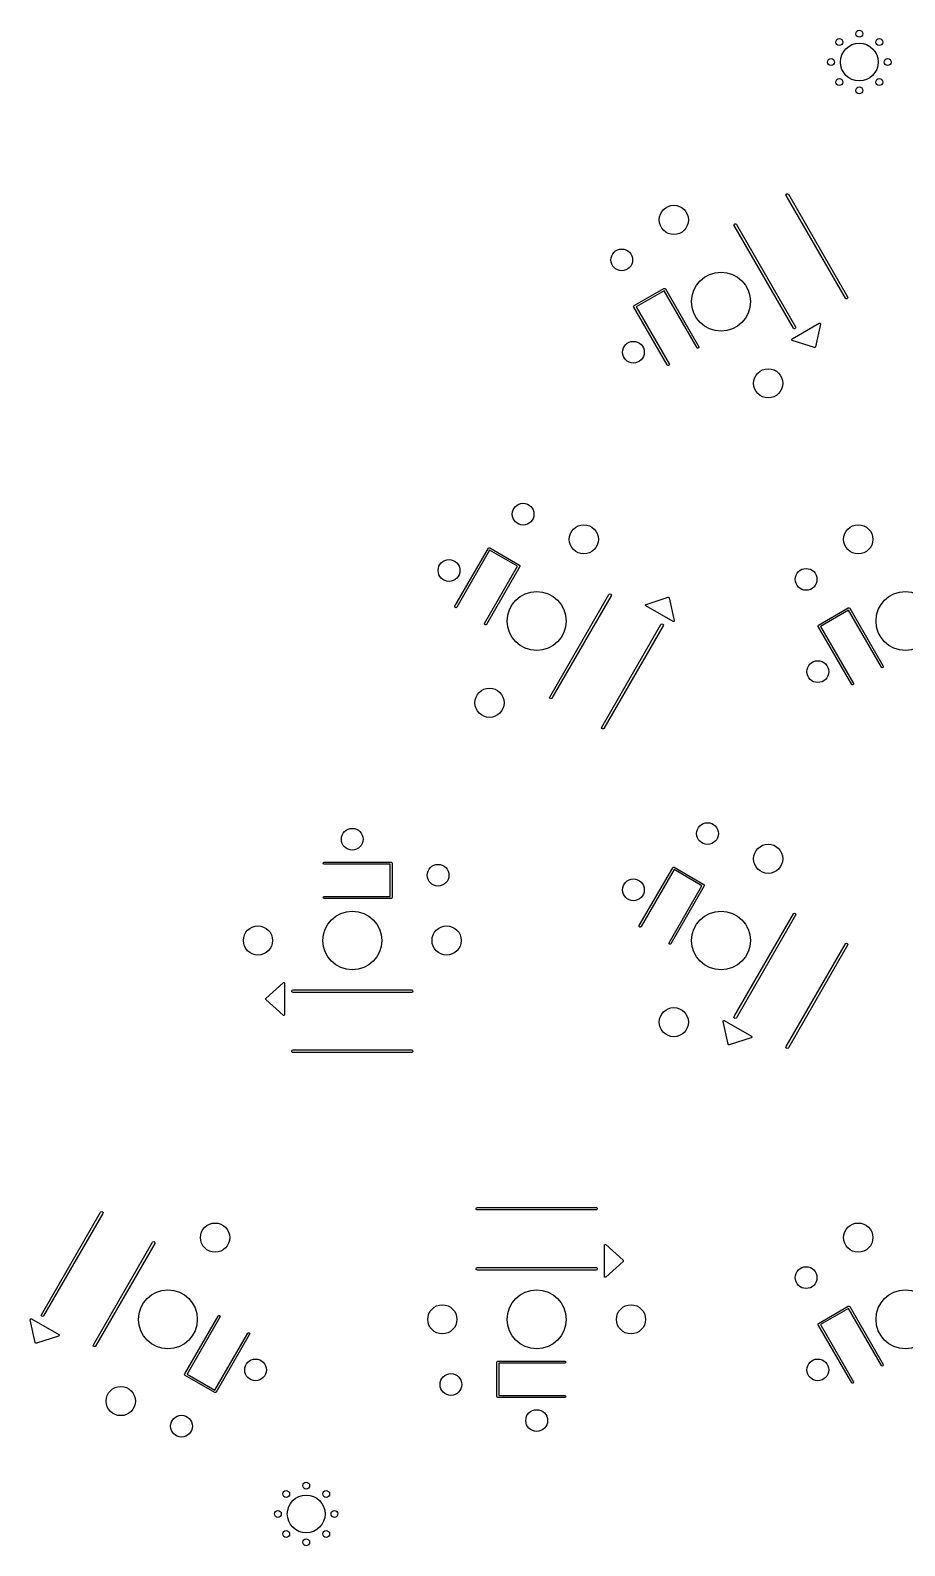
# Model space of a CAD drawing. Extents: x 191 to 317, y -162 to -60.
# Drawn here: x 190.7 to 241.7, y -162.3 to -73.9 of the extents above; entities that cross this region are included whole.
import ezdxf

# ---------------------------------------------------------------- set-up
doc = ezdxf.new("R2010")
doc.units = 0
doc.layers.add('BLACK', color=7, linetype='CONTINUOUS')

msp = doc.modelspace()

# ---------------------------------------------------------------- linework, layer by layer
at = {"layer": 'BLACK', "linetype": 'CONTINUOUS'}
for p, q in [((234.785, -83.5564), (234.794, -83.5059)), ((234.794, -83.5809), (234.785, -83.5564)), ((234.794, -83.5059), (234.833, -83.4729)), ((238.248, -89.5641), (234.794, -83.5809)), ((234.833, -83.4729), (234.884, -83.4729)), ((234.884, -83.4729), (234.924, -83.5059)), ((234.924, -83.5059), (238.378, -89.4891)), ((231.754, -85.3064), (231.763, -85.2559)), ((231.763, -85.3309), (231.754, -85.3064)), ((231.763, -85.2559), (231.802, -85.2229)), ((235.217, -91.3141), (231.763, -85.3309)), ((231.802, -85.2229), (231.853, -85.2229)), ((231.853, -85.2229), (231.893, -85.2559)), ((231.893, -85.2559), (235.347, -91.2391)), ((225.939, -89.9944), (227.671, -88.9944)), ((227.679, -89.1283), (226.051, -90.0683)), ((227.671, -88.9944), (227.717, -88.9884)), ((227.671, -88.9944), (227.671, -88.9944)), ((229.599, -92.4539), (227.679, -89.1283)), ((227.717, -88.9884), (227.753, -89.0164)), ((227.753, -89.0164), (229.703, -92.3939)), ((225.911, -90.0308), (225.939, -89.9944)), ((225.917, -90.0764), (225.911, -90.0308)), ((227.867, -93.4539), (225.917, -90.0764)), ((226.051, -90.0683), (227.971, -93.3939)), ((238.287, -89.5971), (238.248, -89.5641)), ((238.339, -89.5971), (238.287, -89.5971)), ((238.378, -89.5641), (238.339, -89.5971)), ((238.378, -89.4891), (238.387, -89.5136)), ((238.387, -89.5136), (238.378, -89.5641)), ((235.14, -91.9308), (236.721, -91.0183)), ((235.256, -91.3471), (235.217, -91.3141)), ((235.308, -91.3471), (235.256, -91.3471)), ((235.347, -91.3141), (235.308, -91.3471)), ((235.347, -91.2391), (235.356, -91.2636)), ((235.356, -91.2636), (235.347, -91.3141)), ((236.794, -91.0723), (236.504, -92.3946)), ((236.721, -91.0183), (236.738, -91.0159)), ((236.738, -91.0159), (236.756, -91.0128)), ((236.756, -91.0128), (236.757, -91.0135)), ((236.757, -91.0135), (236.758, -91.0133)), ((236.758, -91.0133), (236.773, -91.0243)), ((236.773, -91.0243), (236.788, -91.0346)), ((236.788, -91.0346), (236.788, -91.0359)), ((236.788, -91.0359), (236.789, -91.0366)), ((236.789, -91.0366), (236.791, -91.0545)), ((236.791, -91.0545), (236.794, -91.0723)), ((229.636, -92.4818), (229.599, -92.4539)), ((229.681, -92.4758), (229.636, -92.4818)), ((229.709, -92.4394), (229.681, -92.4758)), ((229.703, -92.3939), (229.709, -92.4394)), ((235.117, -91.959), (235.129, -91.9451)), ((235.118, -91.9602), (235.117, -91.959)), ((235.117, -91.9612), (235.118, -91.9602)), ((235.119, -91.9791), (235.117, -91.9612)), ((235.121, -91.9971), (235.119, -91.9791)), ((235.122, -91.9979), (235.121, -91.9971)), ((235.122, -91.9991), (235.122, -91.9979)), ((235.136, -92.0101), (235.122, -91.9991)), ((235.129, -91.9451), (235.14, -91.9308)), ((235.15, -92.0218), (235.136, -92.0101)), ((236.44, -92.4315), (235.15, -92.0218)), ((236.443, -92.4313), (236.44, -92.4315)), ((236.445, -92.4327), (236.443, -92.4313)), ((236.461, -92.4297), (236.445, -92.4327)), ((236.478, -92.4283), (236.461, -92.4297)), ((236.48, -92.4264), (236.478, -92.4283)), ((236.482, -92.426), (236.48, -92.4264)), ((236.492, -92.412), (236.482, -92.426)), ((236.503, -92.399), (236.492, -92.412)), ((236.504, -92.3946), (236.503, -92.3966)), ((236.503, -92.3966), (236.503, -92.399)), ((227.904, -93.4818), (227.867, -93.4539)), ((227.949, -93.4758), (227.904, -93.4818)), ((227.977, -93.4394), (227.949, -93.4758)), ((227.971, -93.3939), (227.977, -93.4394)), ((215.485, -107.514), (217.435, -104.136)), ((217.435, -104.136), (217.471, -104.108)), ((217.435, -104.136), (217.435, -104.136)), ((217.471, -104.108), (217.517, -104.114)), ((217.517, -104.114), (219.249, -105.114)), ((217.509, -104.248), (215.589, -107.574)), ((219.137, -105.188), (217.509, -104.248)), ((219.249, -105.114), (219.277, -105.151)), ((217.217, -108.514), (219.137, -105.188)), ((219.271, -105.196), (217.321, -108.574)), ((219.277, -105.151), (219.271, -105.196)), ((221.013, -112.809), (224.467, -106.826)), ((224.467, -106.826), (224.484, -106.806)), ((224.484, -106.806), (224.532, -106.788)), ((224.532, -106.788), (224.58, -106.806)), ((224.58, -106.806), (224.606, -106.85)), ((224.606, -106.85), (224.597, -106.901)), ((215.479, -107.559), (215.485, -107.514)), ((215.507, -107.596), (215.479, -107.559)), ((215.552, -107.602), (215.507, -107.596)), ((215.589, -107.574), (215.552, -107.602)), ((224.597, -106.901), (221.143, -112.884)), ((226.597, -107.466), (226.599, -107.448)), ((226.598, -107.467), (226.597, -107.466)), ((226.597, -107.469), (226.598, -107.467)), ((226.609, -107.482), (226.597, -107.469)), ((226.599, -107.448), (226.601, -107.43)), ((226.601, -107.43), (226.602, -107.43)), ((226.602, -107.428), (226.616, -107.417)), ((226.602, -107.43), (226.602, -107.428)), ((226.62, -107.497), (226.609, -107.482)), ((226.616, -107.417), (226.63, -107.406)), ((228.201, -108.409), (226.62, -107.497)), ((226.63, -107.406), (227.92, -106.996)), ((227.92, -106.996), (227.923, -106.996)), ((227.923, -106.996), (227.925, -106.995)), ((227.925, -106.995), (227.941, -106.998)), ((227.941, -106.998), (227.958, -106.999)), ((227.958, -106.999), (227.96, -107.001)), ((227.96, -107.001), (227.962, -107.002)), ((227.962, -107.002), (227.972, -107.015)), ((227.972, -107.015), (227.983, -107.028)), ((227.983, -107.028), (227.983, -107.031)), ((227.983, -107.031), (227.984, -107.033)), ((227.984, -107.033), (228.274, -108.355)), ((236.689, -108.614), (238.421, -107.614)), ((238.429, -107.748), (236.801, -108.688)), ((238.421, -107.614), (238.467, -107.608)), ((238.421, -107.614), (238.421, -107.614)), ((240.349, -111.074), (238.429, -107.748)), ((238.467, -107.608), (238.503, -107.636)), ((238.503, -107.636), (240.453, -111.014)), ((217.211, -108.559), (217.217, -108.514)), ((217.239, -108.596), (217.211, -108.559)), ((217.284, -108.602), (217.239, -108.596)), ((217.321, -108.574), (217.284, -108.602)), ((224.044, -114.559), (227.498, -108.576)), ((227.498, -108.576), (227.515, -108.556)), ((227.515, -108.556), (227.563, -108.538)), ((227.563, -108.538), (227.611, -108.556)), ((227.611, -108.556), (227.637, -108.6)), ((227.637, -108.6), (227.628, -108.651)), ((228.218, -108.412), (228.201, -108.409)), ((228.236, -108.415), (228.218, -108.412)), ((228.237, -108.414), (228.236, -108.415)), ((228.239, -108.414), (228.237, -108.414)), ((228.253, -108.403), (228.239, -108.414)), ((228.268, -108.393), (228.253, -108.403)), ((228.269, -108.391), (228.268, -108.392)), ((228.268, -108.392), (228.268, -108.393)), ((228.271, -108.373), (228.269, -108.391)), ((228.274, -108.355), (228.271, -108.373)), ((236.661, -108.651), (236.689, -108.614)), ((227.628, -108.651), (224.174, -114.634)), ((236.667, -108.696), (236.661, -108.651)), ((238.617, -112.074), (236.667, -108.696)), ((236.801, -108.688), (238.721, -112.014)), ((240.386, -111.102), (240.349, -111.074)), ((240.431, -111.096), (240.386, -111.102)), ((240.459, -111.059), (240.431, -111.096)), ((240.453, -111.014), (240.459, -111.059)), ((238.654, -112.102), (238.617, -112.074)), ((238.699, -112.096), (238.654, -112.102)), ((238.727, -112.059), (238.699, -112.096)), ((238.721, -112.014), (238.727, -112.059)), ((221.004, -112.86), (221.013, -112.809)), ((221.029, -112.904), (221.004, -112.86)), ((221.078, -112.922), (221.029, -112.904)), ((221.126, -112.904), (221.078, -112.922)), ((221.143, -112.884), (221.126, -112.904)), ((224.035, -114.61), (224.044, -114.559)), ((224.06, -114.654), (224.035, -114.61)), ((224.109, -114.672), (224.06, -114.654)), ((224.157, -114.654), (224.109, -114.672)), ((224.174, -114.634), (224.157, -114.654)), ((207.807, -122.5), (207.825, -122.458)), ((207.825, -122.542), (207.807, -122.5)), ((207.825, -122.458), (207.867, -122.44)), ((207.867, -122.56), (207.825, -122.542)), ((207.867, -122.44), (211.767, -122.44)), ((211.707, -122.56), (207.867, -122.56)), ((211.707, -124.44), (211.707, -122.56)), ((211.767, -122.44), (211.81, -122.458)), ((211.81, -122.458), (211.827, -122.5)), ((211.827, -122.5), (211.827, -124.5)), ((226.235, -126.134), (228.185, -122.756)), ((228.185, -122.756), (228.221, -122.728)), ((228.185, -122.756), (228.185, -122.756)), ((228.221, -122.728), (228.267, -122.734)), ((228.267, -122.734), (229.999, -123.734)), ((228.259, -122.868), (226.339, -126.194)), ((229.887, -123.808), (228.259, -122.868)), ((207.807, -124.5), (207.825, -124.458)), ((207.825, -124.542), (207.807, -124.5)), ((207.825, -124.458), (207.867, -124.44)), ((207.867, -124.56), (207.825, -124.542)), ((207.867, -124.44), (211.707, -124.44)), ((211.81, -124.542), (211.767, -124.56)), ((211.827, -124.5), (211.81, -124.542)), ((227.967, -127.134), (229.887, -123.808)), ((230.021, -123.816), (228.071, -127.194)), ((229.999, -123.734), (230.027, -123.771)), ((230.027, -123.771), (230.021, -123.816)), ((211.767, -124.56), (207.867, -124.56)), ((235.217, -125.446), (235.234, -125.426)), ((235.234, -125.426), (235.282, -125.408)), ((235.282, -125.408), (235.33, -125.426)), ((235.33, -125.426), (235.356, -125.47)), ((226.229, -126.179), (226.235, -126.134)), ((226.257, -126.216), (226.229, -126.179)), ((226.302, -126.222), (226.257, -126.216)), ((226.339, -126.194), (226.302, -126.222)), ((231.763, -131.429), (235.217, -125.446)), ((235.347, -125.521), (231.893, -131.504)), ((235.356, -125.47), (235.347, -125.521)), ((227.961, -127.179), (227.967, -127.134)), ((227.989, -127.216), (227.961, -127.179)), ((228.071, -127.194), (228.034, -127.222)), ((234.794, -133.179), (238.248, -127.196)), ((238.248, -127.196), (238.265, -127.176)), ((238.265, -127.176), (238.313, -127.158)), ((238.313, -127.158), (238.361, -127.176)), ((238.361, -127.176), (238.387, -127.22)), ((228.034, -127.222), (227.989, -127.216)), ((238.378, -127.271), (234.924, -133.254)), ((238.387, -127.22), (238.378, -127.271)), ((204.466, -130.376), (205.466, -129.463)), ((205.466, -129.463), (205.483, -129.457)), ((205.483, -129.457), (205.5, -129.45)), ((205.5, -129.45), (205.501, -129.45)), ((205.501, -129.45), (205.502, -129.45)), ((205.502, -129.45), (205.519, -129.458)), ((205.519, -129.458), (205.535, -129.465)), ((205.535, -129.465), (205.536, -129.466)), ((205.536, -129.466), (205.537, -129.466)), ((205.537, -129.466), (205.543, -129.483)), ((205.543, -129.483), (205.55, -129.5)), ((205.55, -129.5), (205.55, -131.325)), ((204.45, -130.41), (204.457, -130.395)), ((204.451, -130.412), (204.45, -130.41)), ((204.45, -130.415), (204.451, -130.412)), ((204.457, -130.43), (204.45, -130.415)), ((204.457, -130.395), (204.463, -130.379)), ((204.463, -130.446), (204.457, -130.43)), ((204.463, -130.379), (204.465, -130.378)), ((204.465, -130.447), (204.463, -130.446)), ((204.465, -130.378), (204.466, -130.376)), ((204.466, -130.449), (204.465, -130.447)), ((205.466, -131.362), (204.466, -130.449)), ((205.972, -129.937), (205.997, -129.893)), ((205.981, -129.987), (205.972, -129.937)), ((206.02, -130.02), (205.981, -129.987)), ((205.997, -129.893), (206.046, -129.875)), ((206.046, -130.025), (206.02, -130.02)), ((206.046, -129.875), (212.954, -129.875)), ((212.954, -130.025), (206.046, -130.025)), ((212.954, -129.875), (212.98, -129.88)), ((213.003, -130.007), (212.954, -130.025)), ((212.98, -129.88), (213.019, -129.912)), ((213.028, -129.963), (213.003, -130.007)), ((213.019, -129.912), (213.028, -129.963)), ((205.483, -131.368), (205.466, -131.362)), ((205.5, -131.375), (205.483, -131.368)), ((205.501, -131.375), (205.5, -131.375)), ((205.502, -131.375), (205.501, -131.375)), ((205.519, -131.367), (205.502, -131.375)), ((205.535, -131.36), (205.519, -131.367)), ((205.536, -131.359), (205.535, -131.36)), ((205.537, -131.359), (205.536, -131.359)), ((205.543, -131.342), (205.537, -131.359)), ((205.55, -131.325), (205.543, -131.342)), ((231.754, -131.48), (231.763, -131.429)), ((231.779, -131.524), (231.754, -131.48)), ((231.828, -131.542), (231.779, -131.524)), ((231.876, -131.524), (231.828, -131.542)), ((231.893, -131.504), (231.876, -131.524)), ((231.116, -131.725), (231.119, -131.707)), ((231.406, -133.047), (231.116, -131.725)), ((231.119, -131.707), (231.122, -131.689)), ((231.122, -131.689), (231.123, -131.688)), ((231.123, -131.687), (231.138, -131.677)), ((231.123, -131.688), (231.123, -131.687)), ((231.138, -131.677), (231.152, -131.666)), ((231.152, -131.666), (231.153, -131.666)), ((231.153, -131.666), (231.154, -131.665)), ((231.154, -131.665), (231.172, -131.668)), ((231.172, -131.668), (231.19, -131.671)), ((231.19, -131.671), (232.771, -132.583)), ((205.997, -133.393), (206.046, -133.375)), ((206.046, -133.375), (212.954, -133.375)), ((212.954, -133.375), (212.98, -133.38)), ((212.98, -133.38), (213.019, -133.412)), ((231.408, -133.049), (231.406, -133.047)), ((231.408, -133.052), (231.408, -133.049)), ((231.419, -133.065), (231.408, -133.052)), ((231.428, -133.078), (231.419, -133.065)), ((231.431, -133.079), (231.428, -133.078)), ((231.432, -133.081), (231.431, -133.079)), ((231.449, -133.082), (231.432, -133.081)), ((231.466, -133.085), (231.449, -133.082)), ((231.468, -133.084), (231.466, -133.085)), ((231.47, -133.084), (231.468, -133.084)), ((232.761, -132.674), (231.47, -133.084)), ((232.775, -132.663), (232.761, -132.674)), ((232.771, -132.583), (232.782, -132.598)), ((232.789, -132.652), (232.775, -132.663)), ((232.782, -132.598), (232.793, -132.611)), ((232.79, -132.65), (232.789, -132.65)), ((232.789, -132.65), (232.789, -132.652)), ((232.791, -132.632), (232.79, -132.65)), ((232.794, -132.614), (232.791, -132.632)), ((232.793, -132.611), (232.793, -132.613)), ((232.793, -132.613), (232.794, -132.614)), ((234.785, -133.23), (234.794, -133.179)), ((234.81, -133.274), (234.785, -133.23)), ((234.859, -133.292), (234.81, -133.274)), ((234.907, -133.274), (234.859, -133.292)), ((234.924, -133.254), (234.907, -133.274)), ((205.972, -133.437), (205.997, -133.393)), ((205.981, -133.487), (205.972, -133.437)), ((206.02, -133.52), (205.981, -133.487)), ((206.046, -133.525), (206.02, -133.52)), ((212.954, -133.525), (206.046, -133.525)), ((213.003, -133.507), (212.954, -133.525)), ((213.028, -133.463), (213.003, -133.507)), ((213.019, -133.412), (213.028, -133.463)), ((191.372, -148.813), (194.826, -142.83)), ((194.956, -142.905), (191.502, -148.888)), ((194.826, -142.83), (194.843, -142.81)), ((194.843, -142.81), (194.891, -142.793)), ((194.891, -142.793), (194.94, -142.81)), ((194.94, -142.81), (194.965, -142.854)), ((194.965, -142.854), (194.956, -142.905)), ((216.722, -142.621), (216.747, -142.577)), ((216.731, -142.672), (216.722, -142.621)), ((216.77, -142.705), (216.731, -142.672)), ((216.747, -142.577), (216.796, -142.559)), ((216.796, -142.709), (216.77, -142.705)), ((216.796, -142.559), (223.704, -142.559)), ((223.704, -142.709), (216.796, -142.709)), ((223.704, -142.559), (223.73, -142.564)), ((223.753, -142.692), (223.704, -142.709)), ((223.73, -142.564), (223.769, -142.597)), ((223.778, -142.647), (223.753, -142.692)), ((223.769, -142.597), (223.778, -142.647)), ((194.403, -150.563), (197.857, -144.58)), ((197.987, -144.655), (194.533, -150.638)), ((197.857, -144.58), (197.874, -144.56)), ((197.874, -144.56), (197.922, -144.543)), ((197.922, -144.543), (197.971, -144.56)), ((197.971, -144.56), (197.996, -144.604)), ((197.996, -144.604), (197.987, -144.655)), ((224.2, -144.759), (224.207, -144.742)), ((224.2, -146.584), (224.2, -144.759)), ((224.207, -144.742), (224.213, -144.725)), ((224.213, -144.725), (224.214, -144.725)), ((224.214, -144.725), (224.215, -144.724)), ((224.215, -144.724), (224.231, -144.717)), ((224.231, -144.717), (224.248, -144.709)), ((224.248, -144.709), (224.249, -144.71)), ((224.249, -144.71), (224.25, -144.709)), ((224.25, -144.709), (224.267, -144.716)), ((224.267, -144.716), (224.284, -144.722)), ((224.284, -144.722), (225.284, -145.635)), ((225.284, -145.709), (224.284, -146.621)), ((225.284, -145.635), (225.285, -145.637)), ((225.285, -145.706), (225.284, -145.709)), ((225.285, -145.637), (225.287, -145.638)), ((225.287, -145.705), (225.285, -145.706)), ((225.287, -145.638), (225.293, -145.654)), ((225.293, -145.689), (225.287, -145.705)), ((225.293, -145.654), (225.3, -145.669)), ((225.3, -145.674), (225.293, -145.689)), ((225.3, -145.669), (225.299, -145.672)), ((225.299, -145.672), (225.3, -145.674)), ((216.722, -146.121), (216.747, -146.077)), ((216.731, -146.172), (216.722, -146.121)), ((216.77, -146.205), (216.731, -146.172)), ((216.747, -146.077), (216.796, -146.059)), ((216.796, -146.209), (216.77, -146.205)), ((216.796, -146.059), (223.704, -146.059)), ((223.704, -146.209), (216.796, -146.209)), ((223.704, -146.059), (223.73, -146.064)), ((223.753, -146.192), (223.704, -146.209)), ((223.73, -146.064), (223.769, -146.097)), ((223.778, -146.147), (223.753, -146.192)), ((223.769, -146.097), (223.778, -146.147)), ((224.207, -146.601), (224.2, -146.584)), ((224.213, -146.618), (224.207, -146.601)), ((224.214, -146.618), (224.213, -146.618)), ((224.215, -146.619), (224.214, -146.618)), ((224.231, -146.626), (224.215, -146.619)), ((224.248, -146.634), (224.231, -146.626)), ((224.267, -146.627), (224.25, -146.634)), ((224.284, -146.621), (224.267, -146.627)), ((224.249, -146.634), (224.248, -146.634)), ((224.25, -146.634), (224.249, -146.634)), ((236.689, -149.318), (238.421, -148.318)), ((238.421, -148.318), (238.467, -148.312)), ((238.421, -148.318), (238.421, -148.318)), ((238.467, -148.312), (238.503, -148.34)), ((238.503, -148.34), (240.453, -151.718)), ((190.726, -149.109), (190.729, -149.091)), ((191.016, -150.431), (190.726, -149.109)), ((190.729, -149.091), (190.731, -149.073)), ((190.731, -149.073), (190.732, -149.072)), ((190.732, -149.071), (190.747, -149.061)), ((190.732, -149.072), (190.732, -149.071)), ((190.747, -149.061), (190.761, -149.05)), ((190.761, -149.05), (190.763, -149.05)), ((190.763, -149.05), (190.764, -149.049)), ((190.764, -149.049), (190.782, -149.053)), ((190.782, -149.053), (190.799, -149.055)), ((190.799, -149.055), (192.38, -149.967)), ((191.363, -148.864), (191.372, -148.813)), ((191.389, -148.908), (191.363, -148.864)), ((191.437, -148.926), (191.389, -148.908)), ((191.485, -148.908), (191.437, -148.926)), ((191.502, -148.888), (191.485, -148.908)), ((199.729, -152.268), (201.679, -148.89)), ((201.783, -148.95), (199.863, -152.276)), ((201.679, -148.89), (201.716, -148.862)), ((201.716, -148.862), (201.761, -148.868)), ((201.761, -148.868), (201.789, -148.905)), ((201.789, -148.905), (201.783, -148.95)), ((238.429, -148.452), (236.801, -149.392)), ((240.349, -151.778), (238.429, -148.452)), ((192.37, -150.058), (191.08, -150.468)), ((192.384, -150.047), (192.37, -150.058)), ((192.38, -149.967), (192.391, -149.982)), ((192.398, -150.036), (192.384, -150.047)), ((192.391, -149.982), (192.403, -149.996)), ((192.399, -150.034), (192.398, -150.034)), ((192.398, -150.034), (192.398, -150.036)), ((192.401, -150.016), (192.399, -150.034)), ((192.403, -149.998), (192.401, -150.016)), ((192.403, -149.996), (192.402, -149.997)), ((192.402, -149.997), (192.403, -149.998)), ((201.491, -153.216), (203.411, -149.89)), ((203.515, -149.95), (201.565, -153.328)), ((203.411, -149.89), (203.448, -149.862)), ((203.448, -149.862), (203.493, -149.868)), ((203.493, -149.868), (203.521, -149.905)), ((203.521, -149.905), (203.515, -149.95)), ((236.661, -149.355), (236.689, -149.318)), ((236.667, -149.4), (236.661, -149.355)), ((238.617, -152.778), (236.667, -149.4)), ((236.801, -149.392), (238.721, -152.718)), ((191.017, -150.433), (191.016, -150.431)), ((191.017, -150.436), (191.017, -150.433)), ((191.028, -150.449), (191.017, -150.436)), ((191.038, -150.463), (191.028, -150.449)), ((191.04, -150.463), (191.038, -150.463)), ((191.042, -150.465), (191.04, -150.463)), ((191.059, -150.466), (191.042, -150.465)), ((191.075, -150.469), (191.059, -150.466)), ((191.077, -150.468), (191.075, -150.469)), ((191.08, -150.468), (191.077, -150.468)), ((194.394, -150.614), (194.403, -150.563)), ((194.42, -150.658), (194.394, -150.614)), ((194.468, -150.676), (194.42, -150.658)), ((194.516, -150.658), (194.468, -150.676)), ((194.533, -150.638), (194.516, -150.658)), ((217.923, -151.584), (217.94, -151.542)), ((217.923, -153.584), (217.923, -151.584)), ((217.94, -151.542), (217.983, -151.524)), ((217.983, -151.524), (221.883, -151.524)), ((221.883, -151.644), (218.043, -151.644)), ((218.043, -151.644), (218.043, -153.524)), ((221.883, -151.524), (221.925, -151.542)), ((221.925, -151.627), (221.883, -151.644)), ((221.925, -151.542), (221.943, -151.584)), ((221.943, -151.584), (221.925, -151.627)), ((240.386, -151.806), (240.349, -151.778)), ((240.431, -151.8), (240.386, -151.806)), ((240.459, -151.763), (240.431, -151.8)), ((240.453, -151.718), (240.459, -151.763)), ((199.723, -152.313), (199.729, -152.268)), ((199.751, -152.35), (199.723, -152.313)), ((201.483, -153.35), (199.751, -152.35)), ((199.863, -152.276), (201.491, -153.216)), ((238.654, -152.806), (238.617, -152.778)), ((238.699, -152.8), (238.654, -152.806)), ((238.727, -152.763), (238.699, -152.8)), ((238.721, -152.718), (238.727, -152.763)), ((201.529, -153.356), (201.483, -153.35)), ((201.483, -153.35), (201.483, -153.35)), ((201.565, -153.328), (201.529, -153.356)), ((217.94, -153.627), (217.923, -153.584)), ((217.983, -153.644), (217.94, -153.627)), ((221.883, -153.644), (217.983, -153.644)), ((218.043, -153.524), (221.883, -153.524)), ((221.883, -153.524), (221.925, -153.542)), ((221.925, -153.627), (221.883, -153.644)), ((221.925, -153.542), (221.943, -153.584)), ((221.943, -153.584), (221.925, -153.627))]:
    msp.add_line(p, q, dxfattribs=at)
at = {"layer": 'BLACK'}
for centre, radius in [((239.062, -74.145), 0.2), ((237.896, -74.6283), 0.2), ((239.062, -75.795), 1.1), ((240.229, -74.6283), 0.2), ((237.412, -75.795), 0.2), ((240.712, -75.795), 0.2), ((237.896, -76.9617), 0.2), ((240.229, -76.9617), 0.2), ((239.062, -77.445), 0.2), ((228.25, -84.9969), 0.8509), ((225.209, -87.3299), 0.635), ((231, -89.76), 1.7145), ((225.89, -92.71), 0.635), ((233.75, -94.5231), 0.8509), ((219.459, -102.15), 0.635), ((223, -103.617), 0.8509), ((239, -103.617), 0.8509), ((215.14, -105.43), 0.635), ((235.959, -105.95), 0.635), ((220.25, -108.38), 1.7145), ((241.75, -108.38), 1.7145), ((236.64, -111.33), 0.635), ((217.5, -113.143), 0.8509), ((209.5, -121.1), 0.635), ((230.209, -120.77), 0.635), ((233.75, -122.237), 0.8509), ((214.5, -123.2), 0.635), ((225.89, -124.05), 0.635), ((209.5, -127), 1.7145), ((231, -127), 1.7145), ((204, -127), 0.8509), ((215, -127), 0.8509), ((228.25, -131.763), 0.8509), ((201.5, -144.321), 0.8509), ((239, -144.321), 0.8509), ((235.959, -146.654), 0.635), ((198.75, -149.084), 1.7145), ((220.25, -149.084), 1.7145), ((241.75, -149.084), 1.7145), ((214.75, -149.084), 0.8509), ((225.75, -149.084), 0.8509), ((203.86, -152.034), 0.635), ((236.64, -152.034), 0.635), ((215.25, -152.884), 0.635), ((196, -153.847), 0.8509), ((220.25, -154.984), 0.635), ((199.541, -155.314), 0.635), ((206.812, -158.778), 0.2), ((205.646, -159.261), 0.2), ((206.812, -160.428), 1.1), ((207.979, -159.261), 0.2), ((205.162, -160.428), 0.2), ((208.462, -160.428), 0.2), ((205.646, -161.595), 0.2), ((207.979, -161.595), 0.2), ((206.812, -162.078), 0.2)]:
    msp.add_circle(centre, radius, dxfattribs=at)

doc.saveas('drawing.dxf')
